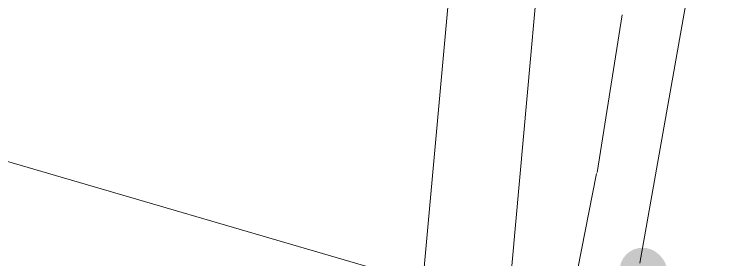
# Model space of a CAD drawing. Header units: millimetres. Extents: x 0 to 297, y 0 to 208.
# Drawn here: x 256.28 to 258.954, y 44.352 to 45.271 of the extents above; entities that cross this region are included whole.
import ezdxf

# ---------------------------------------------------------------- set-up
doc = ezdxf.new("R2010")
doc.units = ezdxf.units.MM

msp = doc.modelspace()

# ---------------------------------------------------------------- hatches: boundary and pattern name
h = msp.add_hatch(color=7)
edge = h.paths.add_edge_path(flags=0)
edge.add_spline(control_points=[(258.689083, 44.371942), (258.655538, 44.405487), (258.600646, 44.405487), (258.567101, 44.371942), (258.533556, 44.338397), (258.533556, 44.283506), (258.567101, 44.249961), (258.567101, 44.249961), (258.572745, 44.244316), (258.572745, 44.244316), (258.60629, 44.210771), (258.661182, 44.210771), (258.694727, 44.244316), (258.728272, 44.277861), (258.728272, 44.332753), (258.694727, 44.366298), (258.694727, 44.366298), (258.689083, 44.371942), (258.689083, 44.371942)], knot_values=[0, 0, 0, 0, 1, 1, 1, 2, 2, 2, 3, 3, 3, 4, 4, 4, 5, 5, 5, 6, 6, 6, 6], degree=3, periodic=1)
h = msp.add_hatch(color=7)
edge = h.paths.add_edge_path(flags=0)
edge.add_spline(control_points=[(258.66968, 44.33349), (258.636135, 44.367035), (258.581243, 44.367035), (258.547698, 44.33349), (258.514153, 44.299945), (258.514153, 44.245053), (258.547698, 44.211508), (258.547698, 44.211508), (258.553342, 44.205863), (258.553342, 44.205863), (258.586887, 44.172318), (258.641779, 44.172318), (258.675324, 44.205863), (258.708869, 44.239408), (258.708869, 44.2943), (258.675324, 44.327845), (258.675324, 44.327845), (258.66968, 44.33349), (258.66968, 44.33349)], knot_values=[0, 0, 0, 0, 1, 1, 1, 2, 2, 2, 3, 3, 3, 4, 4, 4, 5, 5, 5, 6, 6, 6, 6], degree=3, periodic=1)
h = msp.add_hatch(color=7)
edge = h.paths.add_edge_path(flags=0)
edge.add_spline(control_points=[(258.687084, 44.354474), (258.652475, 44.38692), (258.597612, 44.385151), (258.565166, 44.350541), (258.53272, 44.315932), (258.53449, 44.261069), (258.569099, 44.228623), (258.569099, 44.228623), (258.574743, 44.223331), (258.574743, 44.223331), (258.609352, 44.190885), (258.664216, 44.192655), (258.696662, 44.227264), (258.729108, 44.261873), (258.727338, 44.316737), (258.692729, 44.349183), (258.692729, 44.349183), (258.687084, 44.354474), (258.687084, 44.354474)], knot_values=[0, 0, 0, 0, 1, 1, 1, 2, 2, 2, 3, 3, 3, 4, 4, 4, 5, 5, 5, 6, 6, 6, 6], degree=3, periodic=1)

# ---------------------------------------------------------------- linework, layer by layer
at = {"color": 7, "lineweight": 15}
for points in [[(258.953706, 53.376282), (258.112331, 44.025201)], [(258.608689, 53.107818), (257.805414, 44.255213)], [(258.618214, 44.339526), (258.806597, 45.409501)], [(258.551186, 45.269096), (258.458406, 44.678193)], [(256.078919, 44.770974), (257.785658, 44.271793)], [(258.455583, 44.675018), (258.344106, 44.103871)]]:
    msp.add_lwpolyline(points, dxfattribs=at)

doc.saveas('drawing.dxf')
